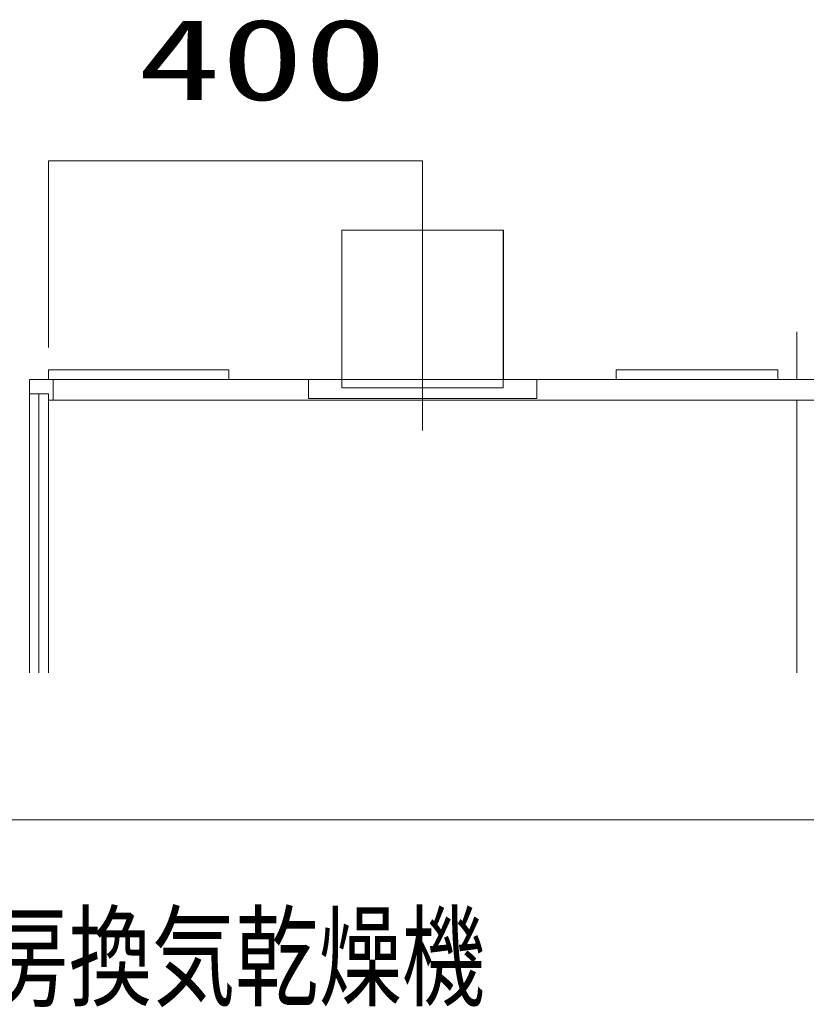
# Model space of a CAD drawing. Units: millimetres on the paper. Extents: x -305 to 305, y -152 to 152.
# Drawn here: x -226.67 to -198.74, y -35.57 to -0.51 of the extents above; entities that cross this region are included whole.
import ezdxf
from ezdxf.enums import TextEntityAlignment as Align

# ---------------------------------------------------------------- set-up
doc = ezdxf.new("R2010")
doc.units = ezdxf.units.MM
doc.linetypes.add('LONG_CHAIN', pattern=[21, 18, -1, 1, -1])
doc.layers.add('0-0_0', color=7, linetype='Continuous', lineweight=9)
doc.styles.add('ＭＳ ゴシック', font='')
doc.styles.get('ＭＳ ゴシック').set_extended_font_data('MS Gothic')

msp = doc.modelspace()

# ---------------------------------------------------------------- linework, layer by layer
at = {"layer": '0-0_0'}
for p, q in [((-225.655, -5.523), (-225.655, -12.15)), ((-225.655, -5.523), (-212.365, -5.523)), ((-215.234, -7.982), (-215.234, -13.281)), ((-215.234, -7.982), (-209.496, -7.982)), ((-209.496, -7.982), (-209.496, -13.281)), ((-199.074, -11.593), (-199.074, -13.281)), ((-225.655, -12.943), (-225.655, -13.281)), ((-225.655, -12.943), (-219.243, -12.943)), ((-219.243, -12.943), (-219.243, -13.281)), ((-205.488, -12.943), (-199.75, -12.943)), ((-205.488, -12.943), (-205.488, -13.281)), ((-199.75, -12.943), (-199.75, -13.281)), ((-226.33, -13.281), (-226.33, -23.698)), ((-226.33, -13.281), (-171.82, -13.281)), ((-225.486, -13.281), (-225.486, -14.023)), ((-216.415, -13.281), (-216.415, -13.956)), ((-208.315, -13.281), (-208.315, -13.956)), ((-226.33, -13.787), (-225.655, -13.787)), ((-225.993, -13.787), (-225.993, -23.698)), ((-225.655, -13.787), (-225.655, -23.698)), ((-225.655, -14.023), (-172.495, -14.023)), ((-216.415, -13.956), (-208.315, -13.956)), ((-199.074, -14.023), (-199.074, -23.698)), ((-245.214, -28.919), (18.786, -28.919))]:
    msp.add_line(p, q, dxfattribs=at)
at = {"layer": '0-0_0', "linetype": 'LONG_CHAIN'}
msp.add_line((-212.365, -5.523), (-212.365, -15.09), dxfattribs=at)
at = {"layer": '0-0_0'}
for points in [[(-209.505, -7.982), (-215.234, -7.982), (-215.234, -13.583), (-209.505, -13.583)], [(-208.315, -13.956), (-216.415, -13.956), (-216.415, -13.281), (-208.315, -13.281)]]:
    msp.add_lwpolyline(points, close=True, dxfattribs=at)

# ---------------------------------------------------------------- texts
at = {"layer": '0-0_0', "style": 'ＭＳ ゴシック'}
for s, width, p in [('400', 1.5, (-222.475, -4.232)), ('２室３室暖房換気乾燥機', 0.75, (-242.662, -36.091))]:
    msp.add_text(s, height=2.889, dxfattribs=dict(at, width=width)).set_placement(p, align=Align.BOTTOM_LEFT)

doc.saveas('drawing.dxf')
